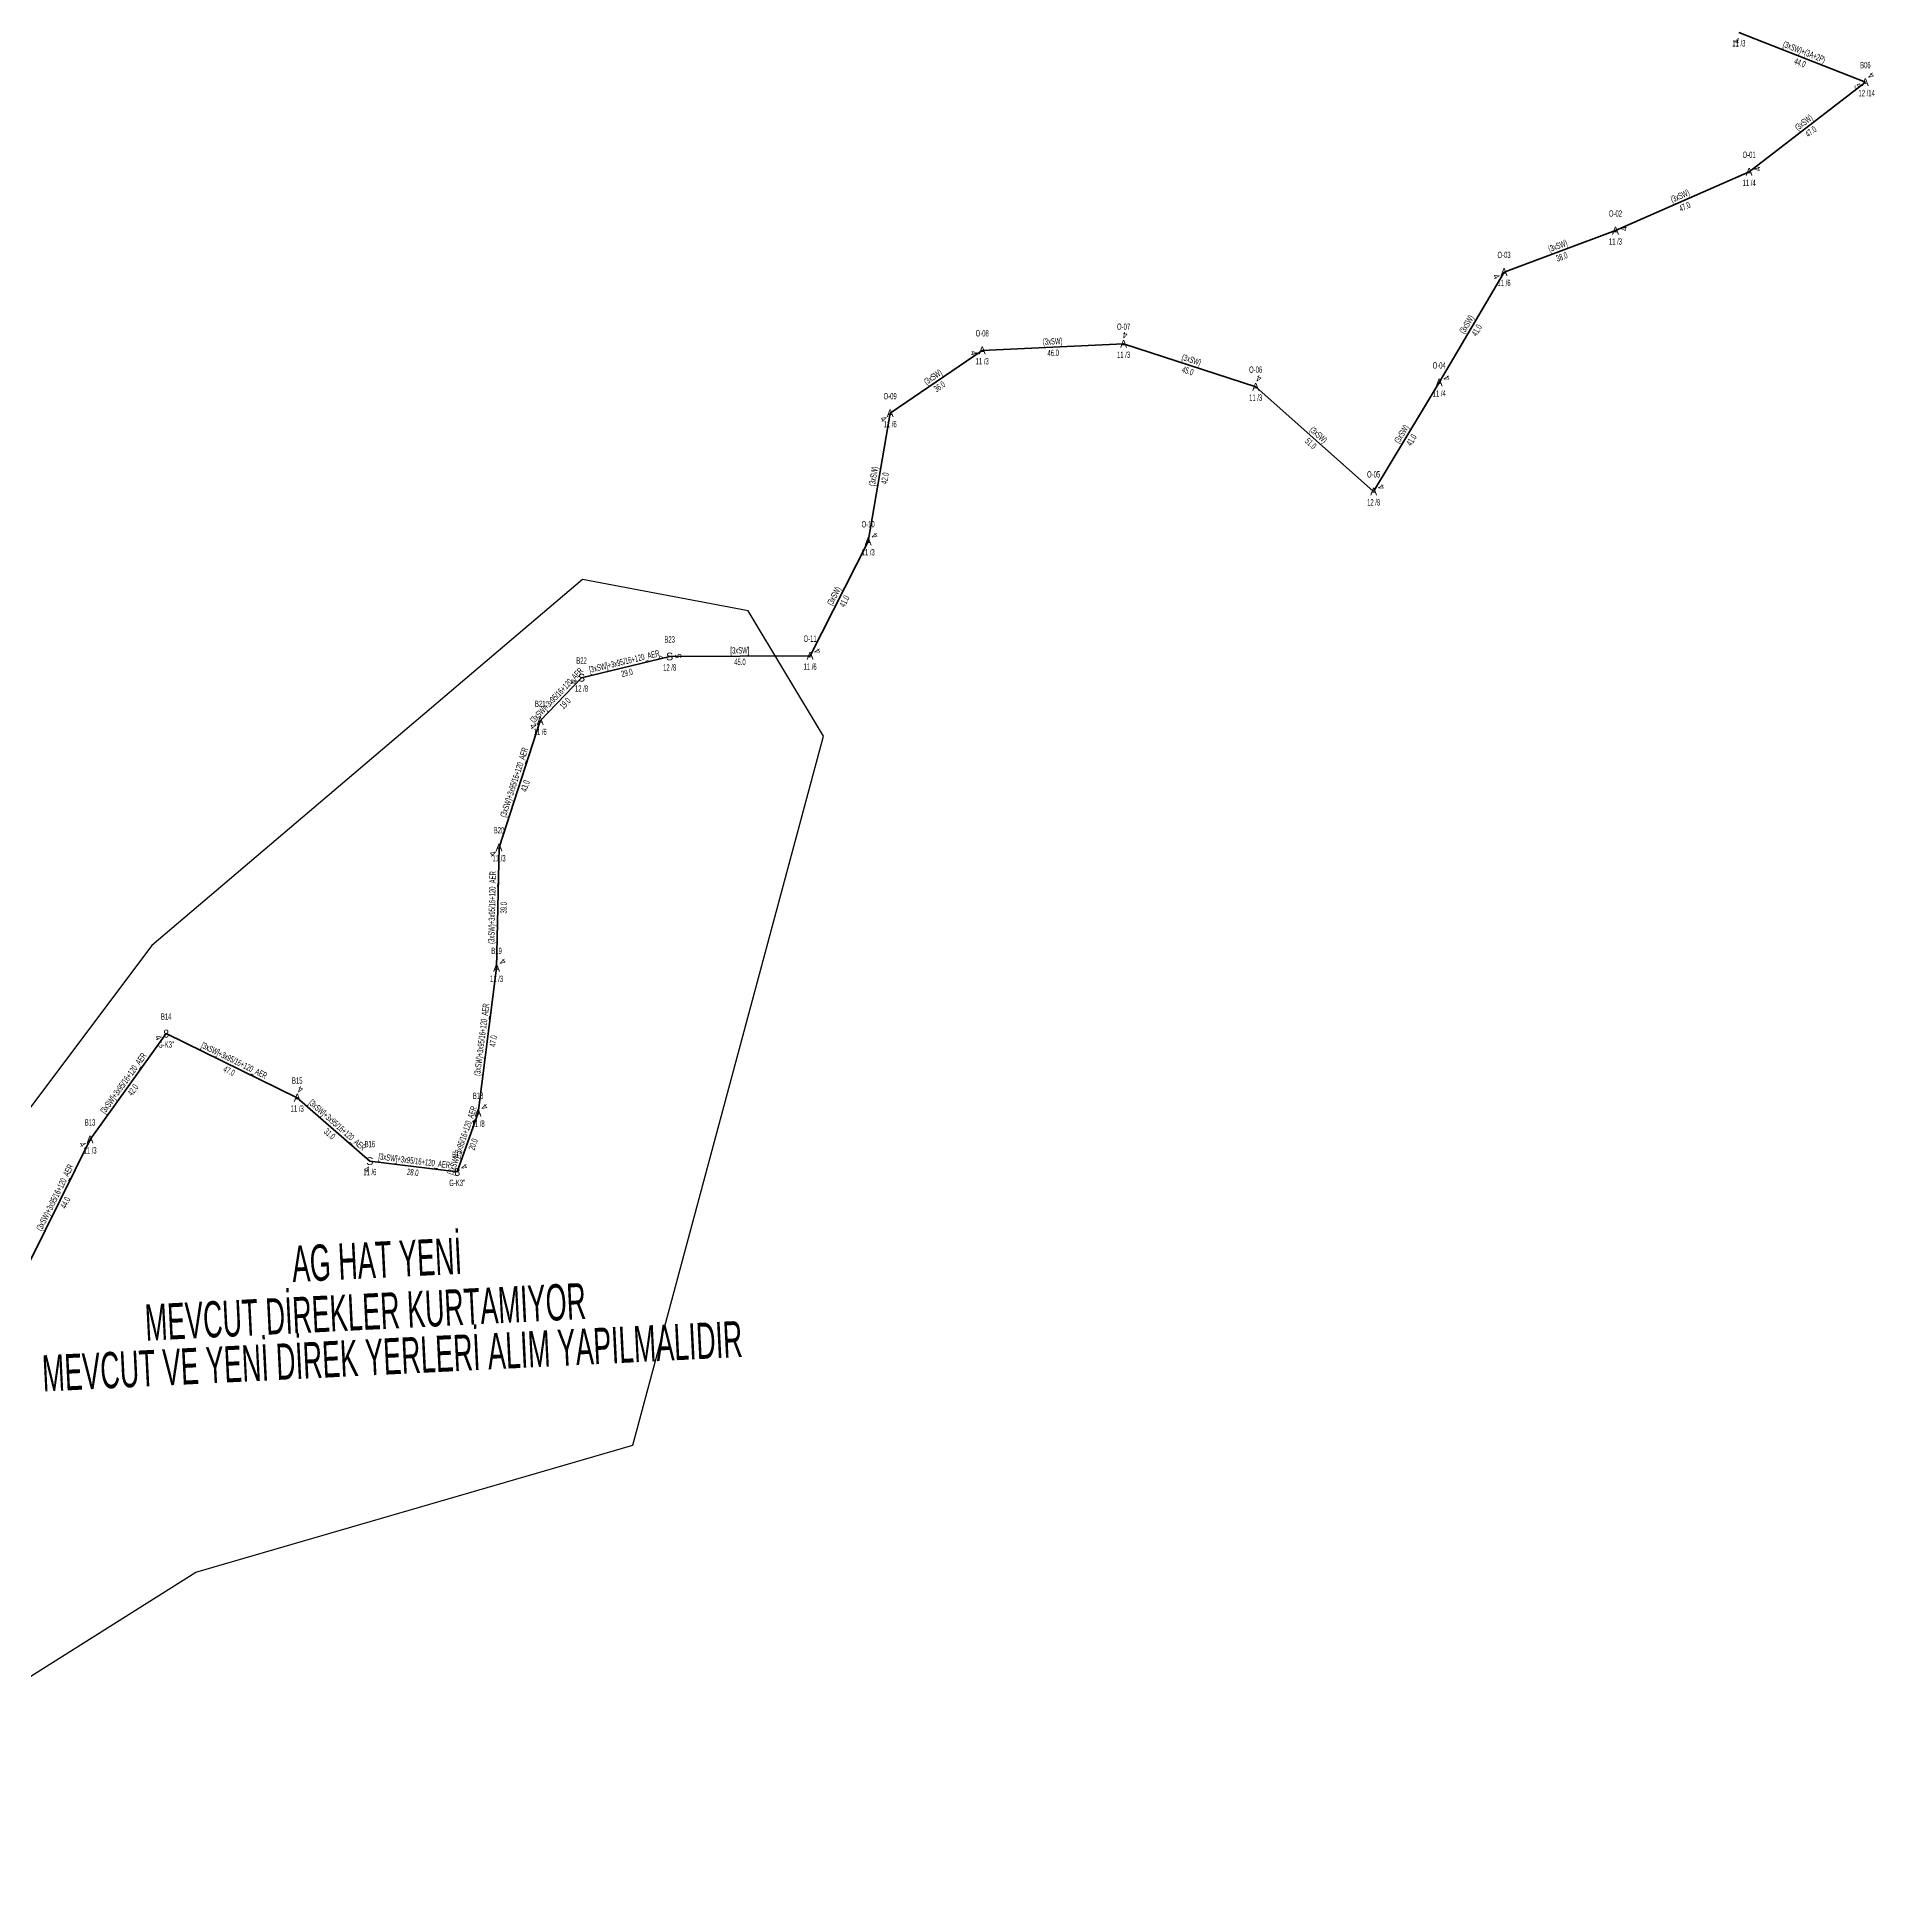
# Model space of a CAD drawing. Header units: millimetres. Extents: x 433713 to 438874, y 4028328 to 4034517.
# Drawn here: x 435101 to 435692, y 4031820 to 4032417 of the extents above; entities that cross this region are included whole.
import ezdxf
from ezdxf.enums import TextEntityAlignment as Align

# ---------------------------------------------------------------- set-up
doc = ezdxf.new("R2010")
doc.units = ezdxf.units.MM
for name, color, linetype, lineweight in [('DIREK_OG_MEVCUT', 16, 'Continuous', 25), ('DIREK_OG_YENI', 10, 'Continuous', 25), ('HAT_OG_HAVAI_BYSK', 1, 'Continuous', 70), ('HAT_OG_HAVAI_MEVCUT', 48, 'Continuous', 70), ('KULLANICI', 1, 'Continuous', 25)]:
    doc.layers.add(name, color=color, linetype=linetype, lineweight=lineweight)
doc.layers.add('DIREK_OG_TADILAT_BYSK', color=1, linetype='Continuous')
doc.styles.add('Direk', font='B_CAD')
doc.styles.get("Standard").update_dxf_attribs({"font": 'Arial'})

msp = doc.modelspace()

# ---------------------------------------------------------------- linework, layer by layer
at = {"layer": 'HAT_OG_HAVAI_BYSK'}
for p, q in [((435276.258, 4032211.032), (435304.598, 4032217.84)), ((435349.747098, 4032218.082578), (435304.598, 4032217.84)), ((435262.9705, 4032197.1113), (435276.258, 4032211.032)), ((435118.24852, 4032062.535881), (435142.719, 4032096.576)), ((435142.719, 4032096.576), (435184.86, 4032075.972)), ((435208.203867, 4032055.572856), (435184.86, 4032075.972)), ((435243.009744, 4032071.114599), (435236.315267, 4032052.092693)), ((435236.315267, 4032052.092693), (435208.203867, 4032055.572856))]:
    msp.add_line(p, q, dxfattribs=at)
at = {"layer": 'HAT_OG_HAVAI_MEVCUT'}
for p, q in [((435689.018, 4032402.526), (435648.355394, 4032418.519048)), ((435651.655192, 4032373.677384), (435689.018, 4032402.526)), ((435608.68041, 4032354.789876), (435651.655192, 4032373.677384)), ((435572.855186, 4032341.475494), (435608.68041, 4032354.789876)), ((435572.855186, 4032341.475494), (435552.012039, 4032305.946548)), ((435405.084563, 4032316.282985), (435375.485618, 4032296.069071)), ((435450.539037, 4032318.381856), (435405.084563, 4032316.282985)), ((435493.004442, 4032304.582842), (435450.539037, 4032318.381856)), ((435530.929529, 4032270.914079), (435493.004442, 4032304.582842)), ((435552.012039, 4032305.946548), (435530.929529, 4032270.914079)), ((435375.485618, 4032296.069071), (435368.409446, 4032254.865726)), ((435368.409446, 4032254.865726), (435349.747098, 4032218.082578)), ((435249.738691, 4032156.459841), (435262.9705, 4032197.1113)), ((435248.945409, 4032117.710524), (435249.738691, 4032156.459841)), ((435243.009744, 4032071.114599), (435248.945409, 4032117.710524)), ((435118.24852, 4032062.535881), (435098.946035, 4032023.532584))]:
    msp.add_line(p, q, dxfattribs=at)
at = {"layer": 'KULLANICI', "flags": 128}
msp.add_lwpolyline([(434970.853927, 4031934.958343), (434946.385248, 4031921.28467), (434987.499731, 4031819.638876), (435152.277581, 4031923.404386), (435292.79966, 4031964.213642), (435354.075499, 4032192.241552), (435329.831837, 4032232.559817), (435276.601186, 4032242.573503), (435138.070495, 4032124.864715), (435019.516423, 4031966.939664), (435004.016419, 4031929.817205), (434968.037208, 4031933.808141)], dxfattribs=at)

# ---------------------------------------------------------------- texts
at = {"layer": 'DIREK_OG_MEVCUT', "width": 0.53}
for s, p in [('11 /3', (435648.355394, 4032415.019048)), ('B06', (435689.018, 4032408.026)), ('12 /14', (435689.440085, 4032399.026)), ('O-01', (435651.655192, 4032379.177384)), ('11 /4', (435651.655192, 4032370.177384)), ('O-02', (435608.68041, 4032360.289876)), ('11 /3', (435608.68041, 4032351.289876)), ('O-03', (435572.855186, 4032346.975494)), ('11 /6', (435572.855186, 4032337.975494)), ('O-08', (435405.084563, 4032321.782985)), ('O-07', (435450.539037, 4032323.881856)), ('11 /3', (435405.084563, 4032312.782985)), ('11 /3', (435450.539037, 4032314.881856)), ('O-06', (435493.004442, 4032310.082842)), ('O-04', (435552.012039, 4032311.446548)), ('O-09', (435375.485618, 4032301.569071)), ('11 /3', (435493.004442, 4032301.082842)), ('11 /4', (435552.012039, 4032302.446548)), ('11 /6', (435375.485618, 4032292.569071)), ('O-05', (435530.929529, 4032276.414079)), ('12 /8', (435530.929529, 4032267.414079)), ('O-10', (435368.409446, 4032260.365726)), ('11 /3', (435368.409446, 4032251.365726)), ('O-11', (435349.747098, 4032223.582578)), ('11 /6', (435349.747098, 4032214.582578)), ('B21', (435262.9705, 4032202.6113)), ('11 /6', (435262.9705, 4032193.6113)), ('B20', (435249.738691, 4032161.959841)), ('11 /3', (435249.738691, 4032152.959841)), ('B19', (435248.945409, 4032123.210524)), ('11 /3', (435248.945409, 4032114.210524)), ('B15', (435184.86, 4032081.472)), ('B18', (435243.009744, 4032076.614599)), ('B13', (435118.24852, 4032068.035881)), ('11 /3', (435184.86, 4032072.472)), ('11 /8', (435243.009744, 4032067.614599)), ('11 /3', (435118.24852, 4032059.035881))]:
    msp.add_text(s, height=2.05, dxfattribs=at).set_placement(p, align=Align.MIDDLE_CENTER)
at = {"layer": 'DIREK_OG_MEVCUT', "color": 32, "style": 'Direk'}
for s, rotation, p in [('4', 346.598429, (435647.706426, 4032415.795294)), ('4', 498.43821, (435690.875597, 4032404.621074)), ('5', 297.657316, (435686.537929, 4032401.22629)), ('4', 468.836247, (435654.305239, 4032374.581405)), ('4', 461.862797, (435611.42061, 4032355.365469)), ('4', 299.800938, (435570.425466, 4032340.083927)), ('4', 530.999289, (435450.977088, 4032321.147377)), ('4', 287.16511, (435402.40928, 4032315.456631)), ('4', 519.201144, (435493.998689, 4032307.200374)), ('4', 479.800938, (435554.44176, 4032307.338115)), ('4', 310.127607, (435373.344707, 4032294.264493)), ('4', 479.480254, (435533.367, 4032272.292025)), ('4', 490.127607, (435370.550357, 4032256.670303)), ('4', 481.549263, (435352.133232, 4032219.547626)), ('4', 305.98512, (435260.704825, 4032195.46609)), ('4', 314.413599, (435247.738633, 4032154.500309)), ('4', 494.413599, (435250.945467, 4032119.670056)), ('4', 519.425635, (435185.843984, 4032078.593407)), ('4', 491.370213, (435245.111017, 4032072.96518)), ('4', 301.834743, (435115.869716, 4032061.058962))]:
    msp.add_text(s, height=2, rotation=rotation, dxfattribs=at).set_placement(p, align=Align.MIDDLE_CENTER)
at = {"layer": 'DIREK_OG_MEVCUT', "style": 'Direk'}
for p in [(435689.018, 4032402.526), (435651.655192, 4032373.677384), (435608.68041, 4032354.789876), (435572.855186, 4032341.475494), (435450.539037, 4032318.381856), (435405.084563, 4032316.282985), (435552.012039, 4032305.946548), (435493.004442, 4032304.582842), (435375.485618, 4032296.069071), (435530.929529, 4032270.914079), (435368.409446, 4032254.865726), (435349.747098, 4032218.082578), (435262.9705, 4032197.1113), (435249.738691, 4032156.459841), (435248.945409, 4032117.710524), (435184.86, 4032075.972), (435243.009744, 4032071.114599), (435118.24852, 4032062.535881)]:
    msp.add_text('A', height=2.5, dxfattribs=at).set_placement(p, align=Align.MIDDLE_CENTER)
at = {"layer": 'DIREK_OG_TADILAT_BYSK', "width": 0.53}
for s, p in [('B23', (435304.598, 4032223.34)), ('B22', (435276.258, 4032216.532)), ('12 /8', (435304.598, 4032214.34)), ('12 /8', (435276.258, 4032207.532)), ('B16', (435208.203867, 4032061.072856)), ('11 /6', (435208.203867, 4032052.072856))]:
    msp.add_text(s, height=2.05, dxfattribs=at).set_placement(p, align=Align.MIDDLE_CENTER)
at = {"layer": 'DIREK_OG_TADILAT_BYSK', "color": 32, "style": 'Direk'}
for s, rotation, p in [('4', 276.753985, (435301.817431, 4032217.510702)), ('5', 93.376994, (435307.393138, 4032218.004936)), ('4', 293.166586, (435273.683778, 4032209.930464)), ('4', 339.425635, (435207.219883, 4032052.951449))]:
    msp.add_text(s, height=2, rotation=rotation, dxfattribs=at).set_placement(p, align=Align.MIDDLE_CENTER)
at = {"layer": 'DIREK_OG_TADILAT_BYSK', "style": 'Direk'}
for p in [(435304.598, 4032217.84), (435276.258, 4032211.032), (435208.203867, 4032055.572856)]:
    msp.add_text('S', height=2.5, dxfattribs=at).set_placement(p, align=Align.MIDDLE_CENTER)
at = {"layer": 'DIREK_OG_YENI', "width": 0.53}
for s, p in [('B14', (435142.719, 4032102.076)), ("G-K3''", (435142.719, 4032093.076)), ('B17', (435236.315267, 4032057.592693)), ("G-K3''", (435236.315267, 4032048.592693))]:
    msp.add_text(s, height=2.05, dxfattribs=at).set_placement(p, align=Align.MIDDLE_CENTER)
at = {"layer": 'DIREK_OG_YENI', "color": 32, "style": 'Direk'}
for rotation, p in [(297.144356, (435140.227392, 4032095.298545)), (485.30562, (435238.600293, 4032053.710918))]:
    msp.add_text('4', height=2, rotation=rotation, dxfattribs=at).set_placement(p, align=Align.MIDDLE_CENTER)
at = {"layer": 'DIREK_OG_YENI', "style": 'Direk'}
for p in [(435142.719, 4032096.576), (435236.315267, 4032052.092693)]:
    msp.add_text('8', height=2.5, dxfattribs=at).set_placement(p, align=Align.MIDDLE_CENTER)
at = {"layer": 'HAT_OG_HAVAI_BYSK', "lineweight": 30, "width": 0.53}
for s, rotation, p in [('[3xSW]+3x95/16+120_AER', 13.507967, (435290.229457, 4032215.262487, 217652.299)), ('[3xSW]', 360.307837, (435327.167982, 4032218.811277, 217652.299)), ('[3xSW]+3x95/16+120_AER', 46.333388, (435268.999253, 4032204.658456)), ('[3xSW]+3x95/16+120_AER', 333.944603, (435164.162854, 4032087.037614, 217592.43)), ('[3xSW]+3x95/16+120_AER', 54.288382, (435129.79379, 4032080.052164, 217571.3597)), ('[3xSW]+3x95/16+120_AER', 318.851267, (435197.091247, 4032066.412482, 217592.43)), ('[3xSW]+3x95/16+120_AER', 430.611237, (435238.860711, 4032061.885826, 217618.157633)), ('[3xSW]+3x95/16+120_AER', 352.942747, (435222.363999, 4032054.676335, 217604.101933))]:
    msp.add_text(s, height=2.05, rotation=rotation, dxfattribs=at).set_placement(p, align=Align.CENTER)
for s, rotation, p in [('29.0', 13.507967, (435290.626543, 4032213.609513, 217652.299)), ('45.0', 360.307837, (435327.177116, 4032217.111301, 217652.299)), ('19.0', 46.333388, (435270.228981, 4032203.484672)), ('47.0', 333.944603, (435163.416146, 4032085.510386, 217592.43)), ('42.0', 54.288382, (435131.174131, 4032079.059864, 217571.3597)), ('31.0', 318.851267, (435195.97262, 4032065.132375, 217592.43)), ('20.0', 430.611237, (435240.4643, 4032061.321466, 217618.157633)), ('28.0', 352.942747, (435222.155135, 4032052.989214, 217604.101933))]:
    msp.add_text(s, height=2.05, rotation=rotation, dxfattribs=at).set_placement(p, align=Align.TOP_CENTER)
at = {"layer": 'HAT_OG_HAVAI_MEVCUT', "lineweight": 30, "width": 0.53}
for s, rotation, p in [('(3xSW)+(3A+2P)', 338.529742, (435668.997813, 4032411.313541)), ('(3xSW)', 37.672491, (435669.817121, 4032388.774482)), ('(3xSW)', 23.725591, (435629.825798, 4032365.011791)), ('(3xSW)', 20.387496, (435590.471686, 4032348.929439)), ('(3xSW)', 59.601873, (435561.700462, 4032324.141126)), ('(3xSW)', 2.643768, (435427.772593, 4032318.181515)), ('(3xSW)', 341.998576, (435472.034424, 4032312.29074)), ('(3xSW)', 34.330217, (435389.805723, 4032306.877959)), ('(3xSW)', 318.402285, (435512.531297, 4032288.384112)), ('(3xSW)', 58.960506, (435540.742494, 4032288.868598)), ('(3xSW)', 80.255211, (435371.109796, 4032275.611269)), ('(3xSW)', 63.098523, (435358.320254, 4032236.858741)), ('(3xSW)+3x95/16+120_AER', 71.970238, (435255.546334, 4032177.048655, 217631.48525)), ('(3xSW)+3x95/16+120_AER', 88.827195, (435248.492228, 4032137.10258, 217624.869346)), ('(3xSW)+3x95/16+120_AER', 82.740424, (435245.13439, 4032094.519972, 217624.472704)), ('(3xSW)+3x95/16+120_AER', 423.669484, (435107.835465, 4032043.411249, 217549.473018))]:
    msp.add_text(s, height=2.05, rotation=rotation, dxfattribs=at).set_placement(p, align=Align.CENTER)
for s, rotation, p in [('44.0', 338.529742, (435668.375582, 4032409.731508)), ('47.0', 37.672491, (435670.856071, 4032387.428903)), ('47.0', 23.725591, (435630.509804, 4032363.45547)), ('38.0', 20.387496, (435591.063911, 4032347.335931)), ('41.0', 59.601873, (435563.166763, 4032323.280916)), ('46.0', 2.643768, (435427.851007, 4032316.483325)), ('45.0', 341.998576, (435471.509055, 4032310.673957)), ('36.0', 34.330217, (435390.764458, 4032305.474097)), ('51.0', 318.402285, (435511.402673, 4032287.11281)), ('41.0', 58.960506, (435542.199074, 4032287.992029)), ('42.0', 80.255211, (435372.785268, 4032275.323527)), ('41.0', 63.098523, (435359.83629, 4032236.089563)), ('43.0', 71.970238, (435257.162857, 4032176.522486, 217631.48525)), ('39.0', 88.827195, (435250.191872, 4032137.067785, 217624.869346)), ('47.0', 82.740424, (435246.820763, 4032094.305152, 217624.472704)), ('44.0', 423.669484, (435109.359091, 4032042.657216, 217549.473018))]:
    msp.add_text(s, height=2.05, rotation=rotation, dxfattribs=at).set_placement(p, align=Align.TOP_CENTER)
at = {"layer": 'KULLANICI', "width": 0.53}
for s, p in [('AG HAT YENİ', (435210.441515, 4032023.837258)), ('MEVCUT DİREKLER KURTAMIYOR ', (435207.977855, 4032007.199756)), ('MEVCUT VE YENİ DİREK YERLERİ ALIM YAPILMALIDIR', (435215.405872, 4031992.860794))]:
    msp.add_text(s, height=11.6558, rotation=2.8341, dxfattribs=at).set_placement(p, align=Align.MIDDLE_CENTER)

doc.saveas('drawing.dxf')
